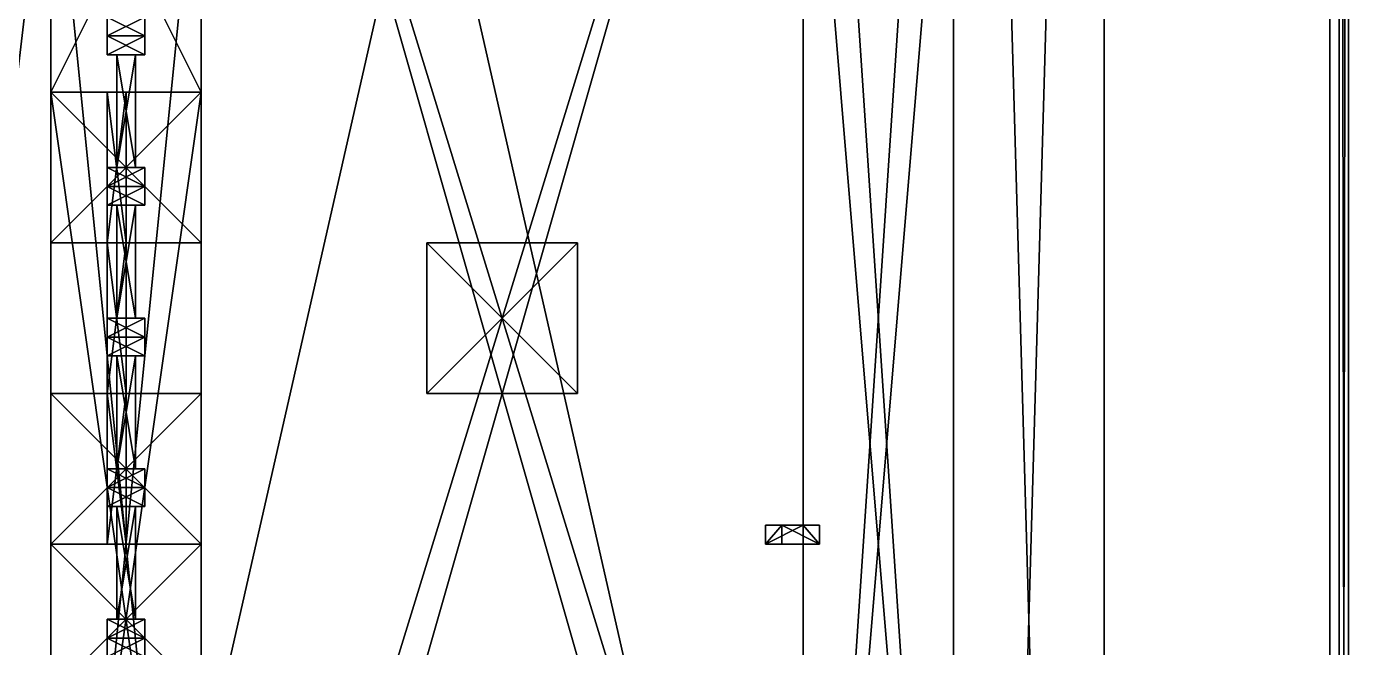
# Model space of a CAD drawing. Extents: x -1088 to 1104, y -640 to 640.
# Drawn here: x 810.8 to 1092, y 10 to 142 of the extents above; entities that cross this region are included whole.
import ezdxf

# ---------------------------------------------------------------- set-up
doc = ezdxf.new("R2010")
doc.units = 0

msp = doc.modelspace()

# ---------------------------------------------------------------- meshes
at = {"layer": 'OBJECT005', "color": 50}
mesh = msp.add_polyface(dxfattribs=at)
corners = [(848, 32, 144), (816, 32, 144), (816, 64, 144), (848, 64, 144), (848, 64, 112), (816, 64, 112), (816, 32, 112), (848, 32, 112)]
mesh.append_faces([[corners[k] for k in face] for face in [(1, 3, 0), (5, 7, 4), (3, 7, 0), (5, 1, 6), (0, 6, 1), (4, 2, 5)]], dxfattribs={"vtx0": -1})
mesh.append_faces([[corners[k] for k in face] for face in [(1, 2, 3), (5, 6, 7), (3, 4, 7), (5, 2, 1), (0, 7, 6), (4, 3, 2)]], dxfattribs={"vtx2": -1})
at = {"layer": 'OBJECT007', "color": 50}
mesh = msp.add_polyface(dxfattribs=at)
corners = [(828, 32, 112), (828, 64, 112), (832, 64, 112), (832, 32, 112), (832, 32, 80), (832, 64, 80), (828, 64, 80), (828, 32, 80)]
mesh.append_faces([[corners[k] for k in face] for face in [(1, 3, 0), (5, 7, 4), (3, 7, 0), (5, 1, 6), (0, 6, 1), (4, 2, 5)]], dxfattribs={"vtx0": -1})
mesh.append_faces([[corners[k] for k in face] for face in [(1, 2, 3), (5, 6, 7), (3, 4, 7), (5, 2, 1), (0, 7, 6), (4, 3, 2)]], dxfattribs={"vtx2": -1})
at = {"layer": 'OBJECT008', "color": 50}
mesh = msp.add_polyface(dxfattribs=at)
corners = [(828, 96, 112), (828, 128, 112), (832, 128, 112), (832, 96, 112), (832, 96, 80), (832, 128, 80), (828, 128, 80), (828, 96, 80)]
mesh.append_faces([[corners[k] for k in face] for face in [(1, 3, 0), (5, 7, 4), (3, 7, 0), (5, 1, 6), (0, 6, 1), (4, 2, 5)]], dxfattribs={"vtx0": -1})
mesh.append_faces([[corners[k] for k in face] for face in [(1, 2, 3), (5, 6, 7), (3, 4, 7), (5, 2, 1), (0, 7, 6), (4, 3, 2)]], dxfattribs={"vtx2": -1})
at = {"layer": 'OBJECT1095', "color": 50}
mesh = msp.add_polyface(dxfattribs=at)
corners = [(828, 8, 208), (828, 12, 208), (836, 12, 208), (836, 8, 208), (836, 8, 176), (836, 12, 176), (828, 12, 176), (828, 8, 176)]
mesh.append_faces([[corners[k] for k in face] for face in [(1, 3, 0), (5, 7, 4), (3, 7, 0), (5, 1, 6), (0, 6, 1), (4, 2, 5)]], dxfattribs={"vtx0": -1})
mesh.append_faces([[corners[k] for k in face] for face in [(1, 2, 3), (5, 6, 7), (3, 4, 7), (5, 2, 1), (0, 7, 6), (4, 3, 2)]], dxfattribs={"vtx2": -1})
at = {"layer": 'OBJECT1096', "color": 50}
mesh = msp.add_polyface(dxfattribs=at)
corners = [(828, 12, 208), (828, 16, 208), (836, 16, 208), (836, 12, 208), (836, 12, 176), (836, 16, 176), (828, 16, 176), (828, 12, 176)]
mesh.append_faces([[corners[k] for k in face] for face in [(1, 3, 0), (5, 7, 4), (3, 7, 0), (5, 1, 6), (0, 6, 1), (4, 2, 5)]], dxfattribs={"vtx0": -1})
mesh.append_faces([[corners[k] for k in face] for face in [(1, 2, 3), (5, 6, 7), (3, 4, 7), (5, 2, 1), (0, 7, 6), (4, 3, 2)]], dxfattribs={"vtx2": -1})
at = {"layer": 'OBJECT1097', "color": 50}
mesh = msp.add_polyface(dxfattribs=at)
corners = [(830, 16, 190), (830, 40, 190), (834, 40, 190), (834, 16, 190), (834, 16, 184), (834, 40, 184), (830, 40, 184), (830, 16, 184)]
mesh.append_faces([[corners[k] for k in face] for face in [(1, 3, 0), (5, 7, 4), (3, 7, 0), (5, 1, 6), (0, 6, 1), (4, 2, 5)]], dxfattribs={"vtx0": -1})
mesh.append_faces([[corners[k] for k in face] for face in [(1, 2, 3), (5, 6, 7), (3, 4, 7), (5, 2, 1), (0, 7, 6), (4, 3, 2)]], dxfattribs={"vtx2": -1})
at = {"layer": 'OBJECT1098', "color": 50}
mesh = msp.add_polyface(dxfattribs=at)
corners = [(830, 16, 204), (830, 40, 204), (834, 40, 204), (834, 16, 204), (834, 16, 198), (834, 40, 198), (830, 40, 198), (830, 16, 198)]
mesh.append_faces([[corners[k] for k in face] for face in [(1, 3, 0), (5, 7, 4), (3, 7, 0), (5, 1, 6), (0, 6, 1), (4, 2, 5)]], dxfattribs={"vtx0": -1})
mesh.append_faces([[corners[k] for k in face] for face in [(1, 2, 3), (5, 6, 7), (3, 4, 7), (5, 2, 1), (0, 7, 6), (4, 3, 2)]], dxfattribs={"vtx2": -1})
at = {"layer": 'OBJECT1113', "color": 50}
mesh = msp.add_polyface(dxfattribs=at)
corners = [(828, 40, 208), (828, 44, 208), (836, 44, 208), (836, 40, 208), (836, 40, 176), (836, 44, 176), (828, 44, 176), (828, 40, 176)]
mesh.append_faces([[corners[k] for k in face] for face in [(1, 3, 0), (5, 7, 4), (3, 7, 0), (5, 1, 6), (0, 6, 1), (4, 2, 5)]], dxfattribs={"vtx0": -1})
mesh.append_faces([[corners[k] for k in face] for face in [(1, 2, 3), (5, 6, 7), (3, 4, 7), (5, 2, 1), (0, 7, 6), (4, 3, 2)]], dxfattribs={"vtx2": -1})
at = {"layer": 'OBJECT1114', "color": 50}
mesh = msp.add_polyface(dxfattribs=at)
corners = [(828, 44, 208), (828, 48, 208), (836, 48, 208), (836, 44, 208), (836, 44, 176), (836, 48, 176), (828, 48, 176), (828, 44, 176)]
mesh.append_faces([[corners[k] for k in face] for face in [(1, 3, 0), (5, 7, 4), (3, 7, 0), (5, 1, 6), (0, 6, 1), (4, 2, 5)]], dxfattribs={"vtx0": -1})
mesh.append_faces([[corners[k] for k in face] for face in [(1, 2, 3), (5, 6, 7), (3, 4, 7), (5, 2, 1), (0, 7, 6), (4, 3, 2)]], dxfattribs={"vtx2": -1})
at = {"layer": 'OBJECT1115', "color": 50}
mesh = msp.add_polyface(dxfattribs=at)
corners = [(830, 48, 190), (830, 72, 190), (834, 72, 190), (834, 48, 190), (834, 48, 184), (834, 72, 184), (830, 72, 184), (830, 48, 184)]
mesh.append_faces([[corners[k] for k in face] for face in [(1, 3, 0), (5, 7, 4), (3, 7, 0), (5, 1, 6), (0, 6, 1), (4, 2, 5)]], dxfattribs={"vtx0": -1})
mesh.append_faces([[corners[k] for k in face] for face in [(1, 2, 3), (5, 6, 7), (3, 4, 7), (5, 2, 1), (0, 7, 6), (4, 3, 2)]], dxfattribs={"vtx2": -1})
at = {"layer": 'OBJECT1116', "color": 50}
mesh = msp.add_polyface(dxfattribs=at)
corners = [(830, 48, 204), (830, 72, 204), (834, 72, 204), (834, 48, 204), (834, 48, 198), (834, 72, 198), (830, 72, 198), (830, 48, 198)]
mesh.append_faces([[corners[k] for k in face] for face in [(1, 3, 0), (5, 7, 4), (3, 7, 0), (5, 1, 6), (0, 6, 1), (4, 2, 5)]], dxfattribs={"vtx0": -1})
mesh.append_faces([[corners[k] for k in face] for face in [(1, 2, 3), (5, 6, 7), (3, 4, 7), (5, 2, 1), (0, 7, 6), (4, 3, 2)]], dxfattribs={"vtx2": -1})
at = {"layer": 'OBJECT1117', "color": 50}
mesh = msp.add_polyface(dxfattribs=at)
corners = [(828, 72, 208), (828, 76, 208), (836, 76, 208), (836, 72, 208), (836, 72, 176), (836, 76, 176), (828, 76, 176), (828, 72, 176)]
mesh.append_faces([[corners[k] for k in face] for face in [(1, 3, 0), (5, 7, 4), (3, 7, 0), (5, 1, 6), (0, 6, 1), (4, 2, 5)]], dxfattribs={"vtx0": -1})
mesh.append_faces([[corners[k] for k in face] for face in [(1, 2, 3), (5, 6, 7), (3, 4, 7), (5, 2, 1), (0, 7, 6), (4, 3, 2)]], dxfattribs={"vtx2": -1})
at = {"layer": 'OBJECT1118', "color": 50}
mesh = msp.add_polyface(dxfattribs=at)
corners = [(828, 76, 208), (828, 80, 208), (836, 80, 208), (836, 76, 208), (836, 76, 176), (836, 80, 176), (828, 80, 176), (828, 76, 176)]
mesh.append_faces([[corners[k] for k in face] for face in [(1, 3, 0), (5, 7, 4), (3, 7, 0), (5, 1, 6), (0, 6, 1), (4, 2, 5)]], dxfattribs={"vtx0": -1})
mesh.append_faces([[corners[k] for k in face] for face in [(1, 2, 3), (5, 6, 7), (3, 4, 7), (5, 2, 1), (0, 7, 6), (4, 3, 2)]], dxfattribs={"vtx2": -1})
at = {"layer": 'OBJECT1119', "color": 50}
mesh = msp.add_polyface(dxfattribs=at)
corners = [(830, 80, 190), (830, 104, 190), (834, 104, 190), (834, 80, 190), (834, 80, 184), (834, 104, 184), (830, 104, 184), (830, 80, 184)]
mesh.append_faces([[corners[k] for k in face] for face in [(1, 3, 0), (5, 7, 4), (3, 7, 0), (5, 1, 6), (0, 6, 1), (4, 2, 5)]], dxfattribs={"vtx0": -1})
mesh.append_faces([[corners[k] for k in face] for face in [(1, 2, 3), (5, 6, 7), (3, 4, 7), (5, 2, 1), (0, 7, 6), (4, 3, 2)]], dxfattribs={"vtx2": -1})
at = {"layer": 'OBJECT1120', "color": 50}
mesh = msp.add_polyface(dxfattribs=at)
corners = [(830, 80, 204), (830, 104, 204), (834, 104, 204), (834, 80, 204), (834, 80, 198), (834, 104, 198), (830, 104, 198), (830, 80, 198)]
mesh.append_faces([[corners[k] for k in face] for face in [(1, 3, 0), (5, 7, 4), (3, 7, 0), (5, 1, 6), (0, 6, 1), (4, 2, 5)]], dxfattribs={"vtx0": -1})
mesh.append_faces([[corners[k] for k in face] for face in [(1, 2, 3), (5, 6, 7), (3, 4, 7), (5, 2, 1), (0, 7, 6), (4, 3, 2)]], dxfattribs={"vtx2": -1})
at = {"layer": 'OBJECT1121', "color": 50}
mesh = msp.add_polyface(dxfattribs=at)
corners = [(828, 108, 208), (828, 112, 208), (836, 112, 208), (836, 108, 208), (836, 108, 176), (836, 112, 176), (828, 112, 176), (828, 108, 176)]
mesh.append_faces([[corners[k] for k in face] for face in [(1, 3, 0), (5, 7, 4), (3, 7, 0), (5, 1, 6), (0, 6, 1), (4, 2, 5)]], dxfattribs={"vtx0": -1})
mesh.append_faces([[corners[k] for k in face] for face in [(1, 2, 3), (5, 6, 7), (3, 4, 7), (5, 2, 1), (0, 7, 6), (4, 3, 2)]], dxfattribs={"vtx2": -1})
at = {"layer": 'OBJECT1122', "color": 50}
mesh = msp.add_polyface(dxfattribs=at)
corners = [(828, 104, 208), (828, 108, 208), (836, 108, 208), (836, 104, 208), (836, 104, 176), (836, 108, 176), (828, 108, 176), (828, 104, 176)]
mesh.append_faces([[corners[k] for k in face] for face in [(1, 3, 0), (5, 7, 4), (3, 7, 0), (5, 1, 6), (0, 6, 1), (4, 2, 5)]], dxfattribs={"vtx0": -1})
mesh.append_faces([[corners[k] for k in face] for face in [(1, 2, 3), (5, 6, 7), (3, 4, 7), (5, 2, 1), (0, 7, 6), (4, 3, 2)]], dxfattribs={"vtx2": -1})
at = {"layer": 'OBJECT1123', "color": 50}
mesh = msp.add_polyface(dxfattribs=at)
corners = [(830, 112, 190), (830, 136, 190), (834, 136, 190), (834, 112, 190), (834, 112, 184), (834, 136, 184), (830, 136, 184), (830, 112, 184)]
mesh.append_faces([[corners[k] for k in face] for face in [(1, 3, 0), (5, 7, 4), (3, 7, 0), (5, 1, 6), (0, 6, 1), (4, 2, 5)]], dxfattribs={"vtx0": -1})
mesh.append_faces([[corners[k] for k in face] for face in [(1, 2, 3), (5, 6, 7), (3, 4, 7), (5, 2, 1), (0, 7, 6), (4, 3, 2)]], dxfattribs={"vtx2": -1})
at = {"layer": 'OBJECT1124', "color": 50}
mesh = msp.add_polyface(dxfattribs=at)
corners = [(830, 112, 204), (830, 136, 204), (834, 136, 204), (834, 112, 204), (834, 112, 198), (834, 136, 198), (830, 136, 198), (830, 112, 198)]
mesh.append_faces([[corners[k] for k in face] for face in [(1, 3, 0), (5, 7, 4), (3, 7, 0), (5, 1, 6), (0, 6, 1), (4, 2, 5)]], dxfattribs={"vtx0": -1})
mesh.append_faces([[corners[k] for k in face] for face in [(1, 2, 3), (5, 6, 7), (3, 4, 7), (5, 2, 1), (0, 7, 6), (4, 3, 2)]], dxfattribs={"vtx2": -1})
at = {"layer": 'OBJECT1125', "color": 50}
mesh = msp.add_polyface(dxfattribs=at)
corners = [(828, 140, 208), (828, 144, 208), (836, 144, 208), (836, 140, 208), (836, 140, 176), (836, 144, 176), (828, 144, 176), (828, 140, 176)]
mesh.append_faces([[corners[k] for k in face] for face in [(1, 3, 0), (5, 7, 4), (3, 7, 0), (5, 1, 6), (0, 6, 1), (4, 2, 5)]], dxfattribs={"vtx0": -1})
mesh.append_faces([[corners[k] for k in face] for face in [(1, 2, 3), (5, 6, 7), (3, 4, 7), (5, 2, 1), (0, 7, 6), (4, 3, 2)]], dxfattribs={"vtx2": -1})
at = {"layer": 'OBJECT1126', "color": 50}
mesh = msp.add_polyface(dxfattribs=at)
corners = [(828, 136, 208), (828, 140, 208), (836, 140, 208), (836, 136, 208), (836, 136, 176), (836, 140, 176), (828, 140, 176), (828, 136, 176)]
mesh.append_faces([[corners[k] for k in face] for face in [(1, 3, 0), (5, 7, 4), (3, 7, 0), (5, 1, 6), (0, 6, 1), (4, 2, 5)]], dxfattribs={"vtx0": -1})
mesh.append_faces([[corners[k] for k in face] for face in [(1, 2, 3), (5, 6, 7), (3, 4, 7), (5, 2, 1), (0, 7, 6), (4, 3, 2)]], dxfattribs={"vtx2": -1})
at = {"layer": 'OBJECT1211', "color": 50}
mesh = msp.add_polyface(dxfattribs=at)
corners = [(752, 192, 48), (816, 192, 48), (816, -352, 48), (752, -352, 48), (752, -352, 16), (816, -352, 16), (816, 192, 16), (752, 192, 16)]
mesh.append_faces([[corners[k] for k in face] for face in [(1, 3, 0), (5, 7, 4), (3, 7, 0), (5, 1, 6), (0, 6, 1), (4, 2, 5)]], dxfattribs={"vtx0": -1})
mesh.append_faces([[corners[k] for k in face] for face in [(1, 2, 3), (5, 6, 7), (3, 4, 7), (5, 2, 1), (0, 7, 6), (4, 3, 2)]], dxfattribs={"vtx2": -1})
at = {"layer": 'OBJECT130', "color": 50}
mesh = msp.add_polyface(dxfattribs=at)
corners = [(968, 36, 224), (971.463989, 36, 226), (971.463989, 32, 226), (968, 32, 224), (976, 32, 210.143997), (979.463989, 32, 212.143997), (979.463989, 36, 212.143997), (976, 36, 210.143997)]
mesh.append_faces([[corners[k] for k in face] for face in [(1, 3, 0), (5, 7, 4), (3, 7, 0), (5, 1, 6), (0, 6, 1), (4, 2, 5)]], dxfattribs={"vtx0": -1})
mesh.append_faces([[corners[k] for k in face] for face in [(1, 2, 3), (5, 6, 7), (3, 4, 7), (5, 2, 1), (0, 7, 6), (4, 3, 2)]], dxfattribs={"vtx2": -1})
at = {"layer": 'OBJECT177', "color": 50}
mesh = msp.add_polyface(dxfattribs=at)
corners = [(896, 96, 160), (928, 96, 160), (928, 64, 160), (896, 64, 160), (896, 64, 144), (928, 64, 144), (928, 96, 144), (896, 96, 144)]
mesh.append_faces([[corners[k] for k in face] for face in [(1, 3, 0), (5, 7, 4), (3, 7, 0), (5, 1, 6), (0, 6, 1), (4, 2, 5)]], dxfattribs={"vtx0": -1})
mesh.append_faces([[corners[k] for k in face] for face in [(1, 2, 3), (5, 6, 7), (3, 4, 7), (5, 2, 1), (0, 7, 6), (4, 3, 2)]], dxfattribs={"vtx2": -1})
at = {"layer": 'OBJECT183', "color": 50}
mesh = msp.add_polyface(dxfattribs=at)
corners = [(848, 288, 160), (976, 288, 160), (976, -160, 160), (848, -160, 160), (848, -160, 48), (976, -160, 48), (976, 288, 48), (848, 288, 48)]
mesh.append_faces([[corners[k] for k in face] for face in [(1, 3, 0), (5, 7, 4), (3, 7, 0), (5, 1, 6), (0, 6, 1), (4, 2, 5)]], dxfattribs={"vtx0": -1})
mesh.append_faces([[corners[k] for k in face] for face in [(1, 2, 3), (5, 6, 7), (3, 4, 7), (5, 2, 1), (0, 7, 6), (4, 3, 2)]], dxfattribs={"vtx2": -1})
at = {"layer": 'OBJECT197', "color": 50}
mesh = msp.add_polyface(dxfattribs=at)
corners = [(-1084, -640, 832), (-1084, 640, 832), (1092, 640, 832), (1092, -640, 832), (-1084, 640, 830), (-1084, -640, 830), (1092, -640, 830), (1092, 640, 830)]
mesh.append_faces([[corners[k] for k in face] for face in [(1, 3, 0), (1, 5, 4), (3, 7, 6), (2, 4, 7), (0, 6, 5), (5, 7, 4)]], dxfattribs={"vtx0": -1})
mesh.append_faces([[corners[k] for k in face] for face in [(1, 2, 3), (1, 0, 5), (3, 2, 7), (2, 1, 4), (0, 3, 6), (5, 6, 7)]], dxfattribs={"vtx2": -1})
at = {"layer": 'OBJECT199', "color": 50}
mesh = msp.add_polyface(dxfattribs=at)
corners = [(1092, 640, 830), (1092, 640, -126), (1092, -640, -126), (1092, -640, 830), (1090, 640, -126), (1090, 640, 830), (1090, -640, -126), (1090, -640, 830)]
mesh.append_faces([[corners[k] for k in face] for face in [(1, 3, 0), (1, 5, 4), (2, 7, 3), (0, 7, 5), (2, 4, 6), (6, 5, 7)]], dxfattribs={"vtx0": -1})
mesh.append_faces([[corners[k] for k in face] for face in [(1, 2, 3), (1, 0, 5), (2, 6, 7), (0, 3, 7), (2, 1, 4), (6, 4, 5)]], dxfattribs={"vtx2": -1})
at = {"layer": 'OBJECT203', "color": 50}
mesh = msp.add_polyface(dxfattribs=at)
corners = [(-1088, 640, -128), (-1088, -640, -128), (1088, -640, -128), (1088, 640, -128), (-1088, -640, -126), (-1088, 640, -126), (1088, 640, -126), (1088, -640, -126)]
mesh.append_faces([[corners[k] for k in face] for face in [(1, 3, 0), (1, 5, 4), (3, 7, 6), (0, 6, 5), (2, 4, 7), (5, 7, 4)]], dxfattribs={"vtx0": -1})
mesh.append_faces([[corners[k] for k in face] for face in [(1, 2, 3), (1, 0, 5), (3, 2, 7), (0, 3, 6), (2, 1, 4), (5, 6, 7)]], dxfattribs={"vtx2": -1})
at = {"layer": 'OBJECT685', "color": 50}
mesh = msp.add_polyface(dxfattribs=at)
corners = [(828, 64, 144), (828, 96, 144), (832, 96, 144), (832, 64, 144), (832, 64, 112), (832, 96, 112), (828, 96, 112), (828, 64, 112)]
mesh.append_faces([[corners[k] for k in face] for face in [(1, 3, 0), (5, 7, 4), (3, 7, 0), (5, 1, 6), (0, 6, 1), (4, 2, 5)]], dxfattribs={"vtx0": -1})
mesh.append_faces([[corners[k] for k in face] for face in [(1, 2, 3), (5, 6, 7), (3, 4, 7), (5, 2, 1), (0, 7, 6), (4, 3, 2)]], dxfattribs={"vtx2": -1})
at = {"layer": 'OBJECT686', "color": 50}
mesh = msp.add_polyface(dxfattribs=at)
corners = [(848, 96, 144), (816, 96, 144), (816, 128, 144), (848, 128, 144), (848, 128, 112), (816, 128, 112), (816, 96, 112), (848, 96, 112)]
mesh.append_faces([[corners[k] for k in face] for face in [(1, 3, 0), (5, 7, 4), (3, 7, 0), (5, 1, 6), (0, 6, 1), (4, 2, 5)]], dxfattribs={"vtx0": -1})
mesh.append_faces([[corners[k] for k in face] for face in [(1, 2, 3), (5, 6, 7), (3, 4, 7), (5, 2, 1), (0, 7, 6), (4, 3, 2)]], dxfattribs={"vtx2": -1})
at = {"layer": 'OBJECT687', "color": 50}
mesh = msp.add_polyface(dxfattribs=at)
corners = [(848, 128, 144), (816, 128, 144), (816, 192, 144), (848, 192, 144), (848, 192, 48), (816, 192, 48), (816, 128, 48), (848, 128, 48)]
mesh.append_faces([[corners[k] for k in face] for face in [(1, 3, 0), (5, 7, 4), (3, 7, 0), (5, 1, 6), (0, 6, 1), (4, 2, 5)]], dxfattribs={"vtx0": -1})
mesh.append_faces([[corners[k] for k in face] for face in [(1, 2, 3), (5, 6, 7), (3, 4, 7), (5, 2, 1), (0, 7, 6), (4, 3, 2)]], dxfattribs={"vtx2": -1})
at = {"layer": 'OBJECT692', "color": 50}
mesh = msp.add_polyface(dxfattribs=at)
corners = [(848, -96, 80), (816, -96, 80), (816, 128, 80), (848, 128, 80), (848, 128, 48), (816, 128, 48), (816, -96, 48), (848, -96, 48)]
mesh.append_faces([[corners[k] for k in face] for face in [(1, 3, 0), (5, 7, 4), (3, 7, 0), (5, 1, 6), (0, 6, 1), (4, 2, 5)]], dxfattribs={"vtx0": -1})
mesh.append_faces([[corners[k] for k in face] for face in [(1, 2, 3), (5, 6, 7), (3, 4, 7), (5, 2, 1), (0, 7, 6), (4, 3, 2)]], dxfattribs={"vtx2": -1})
at = {"layer": 'OBJECT693', "color": 50}
mesh = msp.add_polyface(dxfattribs=at)
corners = [(848, 0, 144), (816, 0, 144), (816, 32, 144), (848, 32, 144), (848, 32, 80), (816, 32, 80), (816, 0, 80), (848, 0, 80)]
mesh.append_faces([[corners[k] for k in face] for face in [(1, 3, 0), (5, 7, 4), (3, 7, 0), (5, 1, 6), (0, 6, 1), (4, 2, 5)]], dxfattribs={"vtx0": -1})
mesh.append_faces([[corners[k] for k in face] for face in [(1, 2, 3), (5, 6, 7), (3, 4, 7), (5, 2, 1), (0, 7, 6), (4, 3, 2)]], dxfattribs={"vtx2": -1})
at = {"layer": 'OBJECT698', "color": 50}
mesh = msp.add_polyface(dxfattribs=at)
corners = [(976, 288, 176), (976, -128, 176), (848, -128, 176), (848, 288, 176), (848, 288, 160), (848, -128, 160), (976, -128, 160), (976, 288, 160)]
mesh.append_faces([[corners[k] for k in face] for face in [(1, 3, 0), (5, 7, 4), (3, 7, 0), (5, 1, 6), (0, 6, 1), (4, 2, 5)]], dxfattribs={"vtx0": -1})
mesh.append_faces([[corners[k] for k in face] for face in [(1, 2, 3), (5, 6, 7), (3, 4, 7), (5, 2, 1), (0, 7, 6), (4, 3, 2)]], dxfattribs={"vtx2": -1})
at = {"layer": 'OBJECT725', "color": 50}
mesh = msp.add_polyface(dxfattribs=at)
corners = [(1008, 224, 256), (1008, -160, 256), (976, -160, 256), (976, 224, 256), (976, 224, 240), (976, -160, 240), (1008, -160, 240), (1008, 224, 240)]
mesh.append_faces([[corners[k] for k in face] for face in [(1, 3, 0), (5, 7, 4), (3, 7, 0), (5, 1, 6), (0, 6, 1), (4, 2, 5)]], dxfattribs={"vtx0": -1})
mesh.append_faces([[corners[k] for k in face] for face in [(1, 2, 3), (5, 6, 7), (3, 4, 7), (5, 2, 1), (0, 7, 6), (4, 3, 2)]], dxfattribs={"vtx2": -1})
at = {"layer": 'OBJECT726', "color": 50}
mesh = msp.add_polyface(dxfattribs=at)
corners = [(1008, -160, 240), (976, -160, 240), (976, 320, 240), (1008, 320, 240), (1008, 320, 48), (976, 320, 48), (976, -160, 48), (1008, -160, 48)]
mesh.append_faces([[corners[k] for k in face] for face in [(1, 3, 0), (5, 7, 4), (3, 7, 0), (5, 1, 6), (0, 6, 1), (4, 2, 5)]], dxfattribs={"vtx0": -1})
mesh.append_faces([[corners[k] for k in face] for face in [(1, 2, 3), (5, 6, 7), (3, 4, 7), (5, 2, 1), (0, 7, 6), (4, 3, 2)]], dxfattribs={"vtx2": -1})
at = {"layer": 'OBJECT763', "color": 50}
mesh = msp.add_polyface(dxfattribs=at)
corners = [(976, -160, 48), (816, -160, 48), (816, 544, 48), (976, 544, 48), (976, 544, 16), (816, 544, 16), (816, -160, 16), (976, -160, 16)]
mesh.append_faces([[corners[k] for k in face] for face in [(1, 3, 0), (5, 7, 4), (3, 7, 0), (5, 1, 6), (0, 6, 1), (4, 2, 5)]], dxfattribs={"vtx0": -1})
mesh.append_faces([[corners[k] for k in face] for face in [(1, 2, 3), (5, 6, 7), (3, 4, 7), (5, 2, 1), (0, 7, 6), (4, 3, 2)]], dxfattribs={"vtx2": -1})
at = {"layer": 'OBJECT941', "color": 50}
mesh = msp.add_polyface(dxfattribs=at)
corners = [(1008, -544, 720), (1008, 576, 720), (1040, 576, 720), (1040, -544, 720), (1040, -544, 16), (1040, 576, 16), (1008, 576, 16), (1008, -544, 16)]
mesh.append_faces([[corners[k] for k in face] for face in [(1, 3, 0), (5, 7, 4), (3, 7, 0), (5, 1, 6), (0, 6, 1), (4, 2, 5)]], dxfattribs={"vtx0": -1})
mesh.append_faces([[corners[k] for k in face] for face in [(1, 2, 3), (5, 6, 7), (3, 4, 7), (5, 2, 1), (0, 7, 6), (4, 3, 2)]], dxfattribs={"vtx2": -1})
at = {"layer": 'OBJECT972', "color": 50}
mesh = msp.add_polyface(dxfattribs=at)
corners = [(848, -128, 176), (816, -128, 176), (816, 192, 176), (848, 192, 176), (848, 192, 144), (816, 192, 144), (816, -128, 144), (848, -128, 144)]
mesh.append_faces([[corners[k] for k in face] for face in [(1, 3, 0), (5, 7, 4), (3, 7, 0), (5, 1, 6), (0, 6, 1), (4, 2, 5)]], dxfattribs={"vtx0": -1})
mesh.append_faces([[corners[k] for k in face] for face in [(1, 2, 3), (5, 6, 7), (3, 4, 7), (5, 2, 1), (0, 7, 6), (4, 3, 2)]], dxfattribs={"vtx2": -1})

doc.saveas('drawing.dxf')
